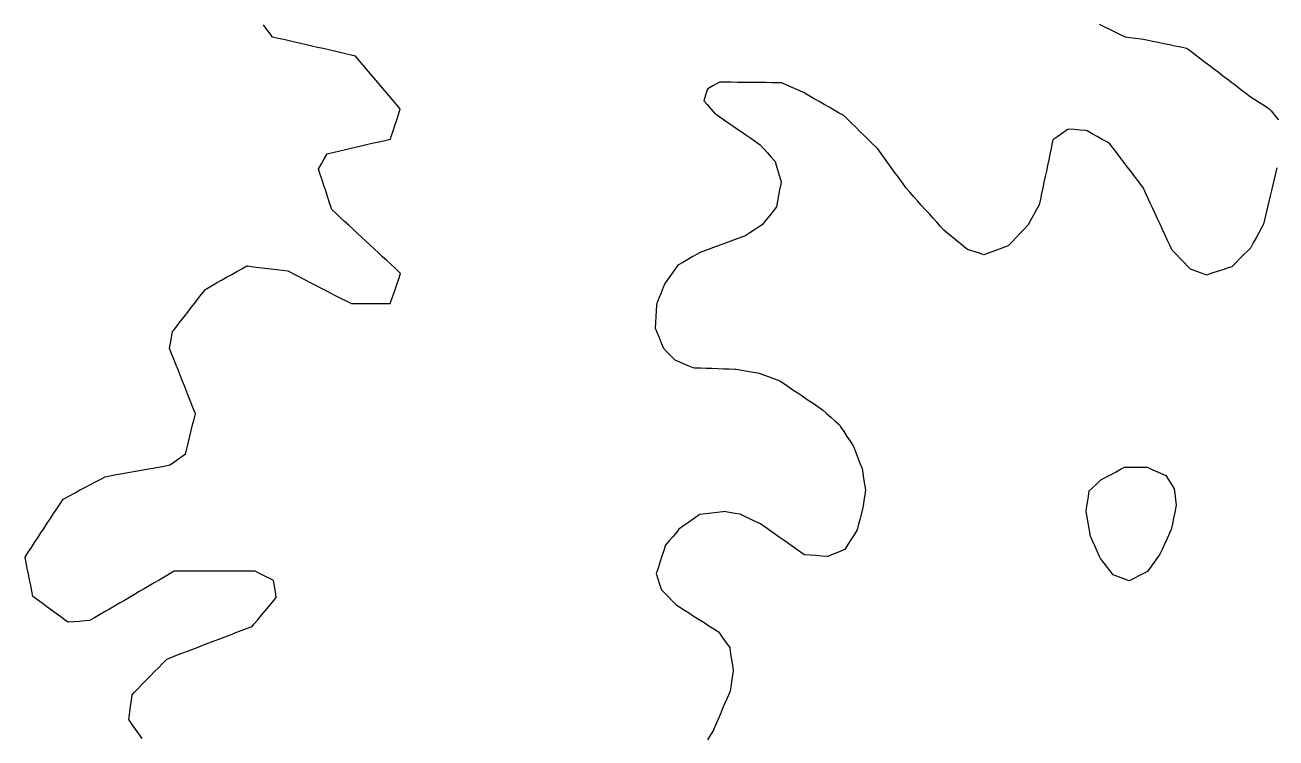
# Model space of a CAD drawing. Header units: millimetres. Extents: x 165 to 2352, y 1753 to 3323.
# Drawn here: x 1865.6 to 2082.4, y 2182.9 to 2306.4 of the extents above; entities that cross this region are included whole.
import ezdxf

# ---------------------------------------------------------------- set-up
doc = ezdxf.new("R2010")
doc.units = ezdxf.units.MM
for name, color, linetype in [('ALL_HOLES', 1, 'Continuous'), ('ALL_ISLANDS', 7, 'Continuous'), ('OUTLINE_ISLAND_01', 7, 'Continuous'), ('OUTLINE_ISLAND_02', 7, 'Continuous'), ('OUTLINE_ISLAND_02_HOLE_07', 1, 'Continuous')]:
    doc.layers.add(name, color=color, linetype=linetype)

msp = doc.modelspace()

# ---------------------------------------------------------------- linework, layer by layer
at = {"layer": 'ALL_HOLES'}
msp.add_lwpolyline([(2056.1014, 2229.7807), (2057.1014, 2229.7807), (2058.1014, 2229.7807), (2059.1014, 2229.7807), (2060.1014, 2229.7807), (2060.5259, 2229.5915), (2061.4392, 2229.1843), (2062.3526, 2228.7771), (2063.2659, 2228.3699), (2063.6715, 2227.7363), (2064.2107, 2226.8941), (2064.7498, 2226.0519), (2064.8506, 2225.2174), (2064.9705, 2224.2247), (2065.0904, 2223.2319), (2065.0261, 2222.917), (2064.8261, 2221.9372), (2064.626, 2220.9574), (2064.4259, 2219.9777), (2064.2258, 2218.9979), (2063.9364, 2218.3706), (2063.5174, 2217.4627), (2063.0984, 2216.5547), (2062.6794, 2215.6467), (2062.2604, 2214.7387), (2061.8335, 2214.1436), (2061.2506, 2213.331), (2060.6677, 2212.5185), (2060.0849, 2211.7059), (2059.6328, 2211.4791), (2058.739, 2211.0306), (2057.8453, 2210.5821), (2056.9515, 2210.1336), (2056.0231, 2210.4731), (2055.0839, 2210.8165), (2054.1447, 2211.1599), (2053.7902, 2211.6185), (2053.1787, 2212.4097), (2052.5671, 2213.2009), (2051.9556, 2213.9921), (2051.8092, 2214.3248), (2051.4065, 2215.2402), (2051.0038, 2216.1555), (2050.6011, 2217.0709), (2050.1984, 2217.9862), (2050.1588, 2218.2084), (2049.9832, 2219.1929), (2049.8075, 2220.1773), (2049.6319, 2221.1618), (2049.4563, 2222.1462), (2049.5474, 2222.7206), (2049.7041, 2223.7083), (2049.8608, 2224.6959), (2050.0175, 2225.6836), (2050.5711, 2226.2088), (2051.2965, 2226.8972), (2052.0218, 2227.5855), (2052.028, 2227.5888), (2052.9086, 2228.0627), (2053.7892, 2228.5365), (2054.6698, 2229.0104), (2055.5504, 2229.4843)], close=True, dxfattribs=at)
at = {"layer": 'ALL_ISLANDS'}
for points in [[(1885.9178, 2182.8058), (1885.3457, 2183.6259), (1884.7735, 2184.4461), (1884.2014, 2185.2662), (1883.6292, 2186.0863), (1883.6773, 2186.4411), (1883.8116, 2187.432), (1883.9459, 2188.423), (1884.0802, 2189.4139), (1884.2145, 2190.4049), (1884.6248, 2190.8275), (1885.3213, 2191.5451), (1886.0179, 2192.2626), (1886.7144, 2192.9801), (1887.4109, 2193.6977), (1888.1075, 2194.4152), (1888.804, 2195.1327), (1889.5005, 2195.8503), (1890.197, 2196.5678), (1890.9706, 2196.864), (1891.9045, 2197.2215), (1892.8383, 2197.5791), (1893.7722, 2197.9367), (1894.7061, 2198.2943), (1895.64, 2198.6519), (1896.5739, 2199.0094), (1897.5077, 2199.367), (1898.4416, 2199.7246), (1899.3755, 2200.0822), (1900.3094, 2200.4398), (1901.2433, 2200.7973), (1902.1772, 2201.1549), (1903.111, 2201.5125), (1904.0449, 2201.8701), (1904.9788, 2202.2277), (1905.3094, 2202.6196), (1905.9542, 2203.3841), (1906.5989, 2204.1485), (1907.2436, 2204.9129), (1907.8884, 2205.6773), (1908.5331, 2206.4417), (1909.1778, 2207.2061), (1909.1725, 2207.2391), (1909.0133, 2208.2263), (1908.854, 2209.2135), (1908.6948, 2210.2008), (1908.1901, 2210.4496), (1907.2931, 2210.8917), (1906.3962, 2211.3338), (1905.4992, 2211.7759), (1904.5721, 2211.7779), (1903.5721, 2211.7801), (1902.5721, 2211.7823), (1901.5721, 2211.7845), (1900.5721, 2211.7866), (1899.5721, 2211.7888), (1898.5721, 2211.791), (1897.5721, 2211.7931), (1896.5721, 2211.7953), (1895.5721, 2211.7975), (1894.5721, 2211.7997), (1893.5721, 2211.8018), (1892.5721, 2211.804), (1891.5721, 2211.8062), (1891.5025, 2211.7657), (1890.6379, 2211.2633), (1889.7732, 2210.761), (1888.9086, 2210.2586), (1888.044, 2209.7562), (1887.1793, 2209.2538), (1886.3147, 2208.7514), (1885.45, 2208.249), (1884.5854, 2207.7466), (1883.7207, 2207.2442), (1882.8561, 2206.7419), (1881.9915, 2206.2395), (1881.1268, 2205.7371), (1880.2622, 2205.2347), (1879.3975, 2204.7323), (1878.5329, 2204.2299), (1877.6683, 2203.7275), (1876.8036, 2203.2251), (1876.1068, 2203.1712), (1875.1098, 2203.094), (1874.1128, 2203.0168), (1873.1157, 2202.9396), (1872.6616, 2203.2722), (1871.8548, 2203.863), (1871.048, 2204.4538), (1870.2412, 2205.0447), (1869.4344, 2205.6355), (1868.6276, 2206.2263), (1867.8208, 2206.8171), (1867.014, 2207.408), (1866.8283, 2208.3337), (1866.6316, 2209.3142), (1866.4349, 2210.2946), (1866.2382, 2211.2751), (1866.0415, 2212.2556), (1865.8448, 2213.236), (1865.6481, 2214.2165), (1865.6646, 2214.2415), (1866.214, 2215.0771), (1866.7635, 2215.9126), (1867.3129, 2216.7481), (1867.8624, 2217.5837), (1868.4118, 2218.4192), (1868.9612, 2219.2547), (1869.5107, 2220.0903), (1870.0601, 2220.9258), (1870.6096, 2221.7613), (1871.159, 2222.5969), (1871.7085, 2223.4324), (1872.2579, 2224.2679), (1872.4625, 2224.3771), (1873.3448, 2224.8479), (1874.227, 2225.3187), (1875.1092, 2225.7895), (1875.9915, 2226.2603), (1876.8737, 2226.7311), (1877.756, 2227.2019), (1878.6382, 2227.6727), (1879.5204, 2228.1435), (1879.8909, 2228.2107), (1880.8749, 2228.3892), (1881.8588, 2228.5677), (1882.8427, 2228.7462), (1883.8267, 2228.9247), (1884.8106, 2229.1031), (1885.7946, 2229.2816), (1886.7785, 2229.4601), (1887.7625, 2229.6386), (1888.7464, 2229.8171), (1889.7303, 2229.9956), (1890.7143, 2230.174), (1891.024, 2230.3941), (1891.8392, 2230.9732), (1892.6543, 2231.5524), (1893.4695, 2232.1316), (1893.5001, 2232.2566), (1893.7372, 2233.2281), (1893.9743, 2234.1996), (1894.2114, 2235.1711), (1894.4486, 2236.1425), (1894.6857, 2237.114), (1894.9228, 2238.0855), (1895.16, 2239.057), (1895.0957, 2239.2193), (1894.7276, 2240.1491), (1894.3594, 2241.0788), (1893.9913, 2242.0086), (1893.6232, 2242.9384), (1893.255, 2243.8682), (1892.8869, 2244.7979), (1892.5188, 2245.7277), (1892.1506, 2246.6575), (1891.7825, 2247.5873), (1891.4144, 2248.517), (1891.0462, 2249.4468), (1890.6781, 2250.3766), (1890.843, 2251.2926), (1891.0201, 2252.2768), (1891.1972, 2253.261), (1891.3701, 2253.483), (1891.9844, 2254.2721), (1892.5987, 2255.0611), (1893.2131, 2255.8501), (1893.8274, 2256.6392), (1894.4418, 2257.4282), (1895.0561, 2258.2173), (1895.6704, 2259.0063), (1896.2848, 2259.7954), (1896.8991, 2260.5844), (1897.1002, 2260.6987), (1897.9695, 2261.1929), (1898.8389, 2261.6871), (1899.7082, 2262.1813), (1900.5776, 2262.6755), (1901.4469, 2263.1697), (1902.3163, 2263.6639), (1903.1856, 2264.1581), (1904.055, 2264.6523), (1904.2404, 2264.6298), (1905.2331, 2264.5093), (1906.2258, 2264.3889), (1907.2185, 2264.2684), (1908.2113, 2264.1479), (1909.204, 2264.0275), (1910.1967, 2263.907), (1911.1894, 2263.7866), (1911.5166, 2263.6176), (1912.4052, 2263.1589), (1913.2938, 2262.7001), (1914.1823, 2262.2414), (1915.0709, 2261.7826), (1915.9594, 2261.3239), (1916.848, 2260.8651), (1917.7366, 2260.4063), (1918.6251, 2259.9476), (1919.5137, 2259.4888), (1920.4023, 2259.0301), (1921.2908, 2258.5713), (1922.1794, 2258.1126), (1922.9327, 2258.1182), (1923.9327, 2258.1258), (1924.9327, 2258.1333), (1925.9326, 2258.1409), (1926.9326, 2258.1484), (1927.9326, 2258.156), (1928.9326, 2258.1635), (1929.0891, 2258.6165), (1929.4156, 2259.5617), (1929.7421, 2260.5068), (1930.0687, 2261.452), (1930.3952, 2262.3972), (1930.7218, 2263.3424), (1930.5346, 2263.5159), (1929.8013, 2264.1958), (1929.0679, 2264.8757), (1928.3346, 2265.5556), (1927.6013, 2266.2354), (1926.8679, 2266.9153), (1926.1346, 2267.5952), (1925.4013, 2268.275), (1924.668, 2268.9549), (1923.9346, 2269.6348), (1923.2013, 2270.3147), (1922.468, 2270.9945), (1921.7346, 2271.6744), (1921.0013, 2272.3543), (1920.268, 2273.0342), (1919.5347, 2273.714), (1918.8013, 2274.3939), (1918.6738, 2274.7816), (1918.3615, 2275.7316), (1918.0491, 2276.6816), (1917.7368, 2277.6315), (1917.4245, 2278.5815), (1917.1121, 2279.5315), (1916.7998, 2280.4814), (1916.4874, 2281.4314), (1916.5013, 2281.4556), (1916.9991, 2282.3229), (1917.497, 2283.1902), (1917.9948, 2284.0574), (1918.2399, 2284.1144), (1919.2139, 2284.341), (1920.188, 2284.5675), (1921.162, 2284.794), (1922.136, 2285.0205), (1923.11, 2285.247), (1924.084, 2285.4735), (1925.058, 2285.7), (1926.032, 2285.9265), (1927.006, 2286.153), (1927.98, 2286.3795), (1928.954, 2286.606), (1929.1052, 2287.0694), (1929.4154, 2288.0201), (1929.7256, 2288.9708), (1930.0358, 2289.9214), (1930.346, 2290.8721), (1930.6562, 2291.8228), (1930.6532, 2291.8263), (1930.0066, 2292.5891), (1929.3599, 2293.3519), (1928.7133, 2294.1147), (1928.0666, 2294.8775), (1927.42, 2295.6403), (1926.7734, 2296.4031), (1926.1267, 2297.1659), (1925.4801, 2297.9287), (1924.8334, 2298.6915), (1924.1868, 2299.4543), (1923.5402, 2300.2171), (1922.8935, 2300.9799), (1922.1584, 2301.148), (1921.1836, 2301.371), (1920.2088, 2301.594), (1919.2339, 2301.817), (1918.2591, 2302.0399), (1917.2843, 2302.2629), (1916.3095, 2302.4859), (1915.3346, 2302.7089), (1914.3598, 2302.9319), (1913.385, 2303.1548), (1912.4102, 2303.3778), (1911.4353, 2303.6008), (1910.4605, 2303.8238), (1909.4857, 2304.0467), (1908.5109, 2304.2697), (1908.1558, 2304.7539), (1907.5645, 2305.5603), (1906.9732, 2306.3668)], [(2051.7494, 2306.4872), (2052.6475, 2306.0473), (2053.5455, 2305.6074), (2054.4436, 2305.1675), (2055.3416, 2304.7276), (2056.2397, 2304.2877), (2057.0143, 2304.1977), (2058.0076, 2304.0823), (2059.0009, 2303.9668), (2059.03, 2303.9609), (2060.0101, 2303.7625), (2060.9902, 2303.564), (2061.9703, 2303.3655), (2062.9504, 2303.1671), (2063.9305, 2302.9686), (2064.9106, 2302.7701), (2065.8907, 2302.5717), (2066.8708, 2302.3732), (2067.5458, 2301.8591), (2068.3414, 2301.2532), (2069.1369, 2300.6473), (2069.9324, 2300.0414), (2070.728, 2299.4355), (2071.5235, 2298.8296), (2072.319, 2298.2237), (2073.1146, 2297.6178), (2073.9101, 2297.0119), (2074.7057, 2296.406), (2075.5012, 2295.8001), (2076.2967, 2295.1942), (2077.0923, 2294.5883), (2077.8878, 2293.9824), (2078.6784, 2293.478), (2079.5214, 2292.9401), (2080.3645, 2292.4023), (2081.2075, 2291.8644), (2081.5205, 2291.4801), (2082.152, 2290.7047), (2082.7835, 2289.9293)], [(2082.5178, 2281.6132), (2082.2849, 2280.6407), (2082.052, 2279.6682), (2081.8191, 2278.6957), (2081.5862, 2277.7232), (2081.3533, 2276.7507), (2081.1204, 2275.7782), (2080.8875, 2274.8057), (2080.6546, 2273.8332), (2080.4217, 2272.8607), (2080.1888, 2271.8882), (2079.8522, 2271.2646), (2079.3772, 2270.3846), (2078.9022, 2269.5046), (2078.4273, 2268.6246), (2077.9523, 2267.7446), (2077.5168, 2267.3106), (2076.8085, 2266.6047), (2076.1001, 2265.8988), (2075.3918, 2265.1929), (2074.6835, 2264.487), (2074.0996, 2264.2979), (2073.1483, 2263.9898), (2072.1969, 2263.6817), (2071.2456, 2263.3736), (2070.2942, 2263.0655), (2069.4385, 2263.3819), (2068.5005, 2263.7287), (2067.5626, 2264.0756), (2067.1449, 2264.5061), (2066.4486, 2265.2239), (2065.7523, 2265.9416), (2065.056, 2266.6594), (2064.3597, 2267.3771), (2063.9556, 2268.2481), (2063.5347, 2269.1552), (2063.1138, 2270.0624), (2062.6929, 2270.9695), (2062.2721, 2271.8766), (2061.8512, 2272.7837), (2061.4303, 2273.6908), (2061.0094, 2274.5979), (2060.5886, 2275.5051), (2060.1677, 2276.4122), (2059.7468, 2277.3193), (2059.3259, 2278.2264), (2059.0096, 2278.6422), (2058.4042, 2279.438), (2057.7987, 2280.2339), (2057.1932, 2281.0298), (2056.5878, 2281.8256), (2055.9823, 2282.6215), (2055.3768, 2283.4174), (2054.7713, 2284.2132), (2054.1659, 2285.0091), (2053.5604, 2285.805), (2053.1437, 2286.0447), (2052.2769, 2286.5434), (2051.4102, 2287.0421), (2050.5434, 2287.5408), (2049.6766, 2288.0394), (2049.4043, 2288.0642), (2048.4084, 2288.1546), (2047.4125, 2288.2451), (2046.4166, 2288.3356), (2046.1959, 2288.1839), (2045.3718, 2287.6175), (2044.5477, 2287.0511), (2043.7235, 2286.4847), (2043.6138, 2285.9666), (2043.4067, 2284.9882), (2043.1996, 2284.0099), (2042.9925, 2283.0316), (2042.7854, 2282.0533), (2042.5783, 2281.075), (2042.3712, 2280.0967), (2042.1641, 2279.1183), (2041.9569, 2278.14), (2041.7498, 2277.1617), (2041.5427, 2276.1834), (2041.3356, 2275.2051), (2040.887, 2274.3954), (2040.4024, 2273.5207), (2039.9177, 2272.646), (2039.4331, 2271.7713), (2039.4044, 2271.741), (2038.716, 2271.0157), (2038.0277, 2270.2903), (2037.3394, 2269.5649), (2036.651, 2268.8395), (2035.9627, 2268.1141), (2035.5059, 2267.9464), (2034.5672, 2267.6017), (2033.6284, 2267.257), (2032.6897, 2266.9123), (2031.751, 2266.5677), (2030.807, 2266.8814), (2029.8581, 2267.1968), (2028.9091, 2267.5122), (2028.6975, 2267.6838), (2027.9208, 2268.3138), (2027.1442, 2268.9437), (2026.3675, 2269.5736), (2025.5909, 2270.2035), (2024.8142, 2270.8334), (2024.2526, 2271.4605), (2023.5854, 2272.2054), (2022.9182, 2272.9503), (2022.2511, 2273.6952), (2021.5839, 2274.4401), (2020.9167, 2275.185), (2020.2496, 2275.9299), (2019.5824, 2276.6748), (2018.9152, 2277.4197), (2018.2481, 2278.1646), (2018.0521, 2278.4369), (2017.4678, 2279.2484), (2016.8835, 2280.06), (2016.2992, 2280.8715), (2015.7149, 2281.6831), (2015.1306, 2282.4946), (2014.5463, 2283.3062), (2013.962, 2284.1177), (2013.3777, 2284.9292), (2013.2059, 2285.0964), (2012.4891, 2285.7936), (2011.7723, 2286.4909), (2011.0555, 2287.1882), (2010.3387, 2287.8855), (2009.6219, 2288.5828), (2008.9051, 2289.28), (2008.1883, 2289.9773), (2007.4715, 2290.6746), (2006.7017, 2291.1154), (2005.8339, 2291.6123), (2004.9661, 2292.1091), (2004.0982, 2292.606), (2003.2304, 2293.1029), (2002.3626, 2293.5998), (2001.4948, 2294.0967), (2000.627, 2294.5936), (2000.3739, 2294.7075), (1999.4621, 2295.1181), (1998.5503, 2295.5287), (1997.6385, 2295.9393), (1996.7266, 2296.3499), (1996.0053, 2296.3571), (1995.0053, 2296.3672), (1994.0054, 2296.3773), (1993.0054, 2296.3874), (1992.0055, 2296.3975), (1991.0055, 2296.4076), (1990.0056, 2296.4176), (1989.0056, 2296.4277), (1988.0057, 2296.4378), (1987.0057, 2296.4479), (1986.0058, 2296.458), (1985.6701, 2296.2777), (1984.7892, 2295.8045), (1983.9082, 2295.3313), (1983.8479, 2295.141), (1983.546, 2294.1876), (1983.2441, 2293.2343), (1983.809, 2292.5802), (1984.4626, 2291.8234), (1985.1162, 2291.0666), (1985.5985, 2290.7337), (1986.4215, 2290.1656), (1987.2445, 2289.5975), (1988.0674, 2289.0294), (1988.8904, 2288.4613), (1989.7134, 2287.8932), (1990.5363, 2287.3251), (1991.3593, 2286.757), (1992.1823, 2286.1889), (1993.0052, 2285.6208), (1993.5872, 2284.9759), (1994.2572, 2284.2335), (1994.9271, 2283.4911), (1995.5971, 2282.7486), (1995.7948, 2282.0814), (1996.0789, 2281.1226), (1996.3629, 2280.1638), (1996.647, 2279.205), (1996.5657, 2278.7815), (1996.3772, 2277.7994), (1996.1887, 2276.8174), (1996.0002, 2275.8353), (1995.8117, 2274.8532), (1995.2278, 2274.114), (1994.608, 2273.3293), (1993.9881, 2272.5445), (1993.3683, 2271.7598), (1992.8742, 2271.4401), (1992.0345, 2270.8969), (1991.1949, 2270.3537), (1990.3553, 2269.8105), (1990.0893, 2269.7122), (1989.1512, 2269.3657), (1988.2132, 2269.0191), (1987.2752, 2268.6726), (1986.3371, 2268.326), (1985.3991, 2267.9795), (1984.4611, 2267.6329), (1983.523, 2267.2864), (1982.585, 2266.9398), (1982.2322, 2266.7397), (1981.3624, 2266.2464), (1980.4926, 2265.753), (1979.6228, 2265.2597), (1978.7529, 2264.7663), (1978.2281, 2264.0322), (1977.6464, 2263.2188), (1977.0648, 2262.4053), (1976.4832, 2261.5919), (1976.2126, 2260.9316), (1975.8335, 2260.0063), (1975.4543, 2259.081), (1975.0752, 2258.1556), (1975.058, 2257.8695), (1974.9984, 2256.8713), (1974.9387, 2255.8731), (1974.879, 2254.8748), (1974.8193, 2253.8766), (1975.1091, 2253.1791), (1975.4928, 2252.2557), (1975.8764, 2251.3322), (1976.2601, 2250.4087), (1976.8534, 2249.7959), (1977.549, 2249.0774), (1978.2445, 2248.3589), (1978.6043, 2248.2055), (1979.5241, 2247.8132), (1980.444, 2247.4209), (1981.3638, 2247.0286), (1981.6422, 2247.0188), (1982.6416, 2246.9837), (1983.641, 2246.9486), (1984.6404, 2246.9135), (1985.6397, 2246.8784), (1986.6391, 2246.8433), (1987.6385, 2246.8081), (1988.6379, 2246.773), (1988.8544, 2246.7379), (1989.8415, 2246.5776), (1990.8286, 2246.4174), (1991.8157, 2246.2571), (1992.8028, 2246.0969), (1993.6046, 2245.7982), (1994.5417, 2245.4492), (1995.4788, 2245.1001), (1996.4159, 2244.7511), (1997.1929, 2244.2231), (1998.0201, 2243.6611), (1998.8472, 2243.0991), (1999.6743, 2242.5371), (2000.5015, 2241.9751), (2001.3286, 2241.4131), (2002.1558, 2240.8511), (2002.9829, 2240.2891), (2003.81, 2239.7271), (2004.5067, 2239.1025), (2005.2513, 2238.4349), (2005.9958, 2237.7674), (2006.7404, 2237.0998), (2006.9344, 2236.8057), (2007.4851, 2235.971), (2008.0357, 2235.1362), (2008.5864, 2234.3015), (2009.1371, 2233.4668), (2009.2112, 2233.2743), (2009.5704, 2232.341), (2009.9297, 2231.4078), (2010.2889, 2230.4745), (2010.6482, 2229.5413), (2010.7612, 2228.8336), (2010.9189, 2227.8461), (2011.0767, 2226.8586), (2011.2344, 2225.8711), (2011.119, 2225.0019), (2010.9874, 2224.0106), (2010.8558, 2223.0193), (2010.8071, 2222.8295), (2010.5586, 2221.8608), (2010.3101, 2220.8922), (2010.0616, 2219.9236), (2009.8132, 2218.9549), (2009.793, 2218.9227), (2009.261, 2218.076), (2008.729, 2217.2292), (2008.197, 2216.3825), (2007.665, 2215.5357), (2007.509, 2215.4724), (2006.5825, 2215.0961), (2005.656, 2214.7198), (2004.7295, 2214.3435), (2004.6647, 2214.3479), (2003.667, 2214.4155), (2002.6692, 2214.483), (2001.6715, 2214.5505), (2000.6738, 2214.6181), (2000.408, 2214.8045), (1999.5893, 2215.3787), (1998.7706, 2215.9529), (1997.9519, 2216.5271), (1997.1332, 2217.1013), (1996.3145, 2217.6756), (1995.4958, 2218.2498), (1994.6771, 2218.824), (1993.8584, 2219.3982), (1993.0397, 2219.9724), (1992.2427, 2220.3566), (1991.3419, 2220.7908), (1990.4411, 2221.2251), (1989.5404, 2221.6593), (1988.6863, 2221.7911), (1987.6979, 2221.9435), (1986.7096, 2222.096), (1986.5394, 2222.0761), (1985.5462, 2221.9604), (1984.5529, 2221.8446), (1983.5596, 2221.7289), (1982.5663, 2221.6131), (1982.1925, 2221.3494), (1981.3754, 2220.7729), (1980.5583, 2220.1965), (1979.7412, 2219.62), (1978.9241, 2219.0435), (1978.485, 2218.5155), (1977.8456, 2217.7466), (1977.2063, 2216.9777), (1976.5669, 2216.2088), (1976.5413, 2216.13), (1976.2322, 2215.179), (1975.923, 2214.228), (1975.6139, 2213.2769), (1975.3048, 2212.3259), (1974.9956, 2211.3749), (1975.2764, 2210.4927), (1975.5798, 2209.5399), (1975.8831, 2208.587), (1976.3595, 2208.1036), (1977.0614, 2207.3914), (1977.7634, 2206.6791), (1978.4654, 2205.9669), (1979.0643, 2205.5834), (1979.9065, 2205.0442), (1980.7487, 2204.505), (1981.5908, 2203.9658), (1982.433, 2203.4266), (1983.2752, 2202.8874), (1984.1174, 2202.3482), (1984.9595, 2201.809), (1985.8017, 2201.2697), (1985.9743, 2201.0291), (1986.5571, 2200.2165), (1987.1399, 2199.4039), (1987.7226, 2198.5913), (1987.7387, 2198.4839), (1987.8869, 2197.495), (1988.0352, 2196.506), (1988.1834, 2195.5171), (1988.3316, 2194.5281), (1988.2635, 2194.0634), (1988.1187, 2193.074), (1987.9738, 2192.0845), (1987.8289, 2191.0951), (1987.6817, 2190.7507), (1987.2884, 2189.8312), (1986.8952, 2188.9118), (1986.5019, 2187.9924), (1986.1087, 2187.0729), (1985.7154, 2186.1535), (1985.3222, 2185.2341), (1984.929, 2184.3146), (1984.9139, 2184.2903), (1984.388, 2183.4398), (1983.862, 2182.5893)]]:
    msp.add_lwpolyline(points, dxfattribs=at)
at = {"layer": 'OUTLINE_ISLAND_01'}
msp.add_lwpolyline([(1885.9178, 2182.8058), (1885.3457, 2183.6259), (1884.7735, 2184.4461), (1884.2014, 2185.2662), (1883.6292, 2186.0863), (1883.6773, 2186.4411), (1883.8116, 2187.432), (1883.9459, 2188.423), (1884.0802, 2189.4139), (1884.2145, 2190.4049), (1884.6248, 2190.8275), (1885.3213, 2191.5451), (1886.0179, 2192.2626), (1886.7144, 2192.9801), (1887.4109, 2193.6977), (1888.1075, 2194.4152), (1888.804, 2195.1327), (1889.5005, 2195.8503), (1890.197, 2196.5678), (1890.9706, 2196.864), (1891.9045, 2197.2215), (1892.8383, 2197.5791), (1893.7722, 2197.9367), (1894.7061, 2198.2943), (1895.64, 2198.6519), (1896.5739, 2199.0094), (1897.5077, 2199.367), (1898.4416, 2199.7246), (1899.3755, 2200.0822), (1900.3094, 2200.4398), (1901.2433, 2200.7973), (1902.1772, 2201.1549), (1903.111, 2201.5125), (1904.0449, 2201.8701), (1904.9788, 2202.2277), (1905.3094, 2202.6196), (1905.9542, 2203.3841), (1906.5989, 2204.1485), (1907.2436, 2204.9129), (1907.8884, 2205.6773), (1908.5331, 2206.4417), (1909.1778, 2207.2061), (1909.1725, 2207.2391), (1909.0133, 2208.2263), (1908.854, 2209.2135), (1908.6948, 2210.2008), (1908.1901, 2210.4496), (1907.2931, 2210.8917), (1906.3962, 2211.3338), (1905.4992, 2211.7759), (1904.5721, 2211.7779), (1903.5721, 2211.7801), (1902.5721, 2211.7823), (1901.5721, 2211.7845), (1900.5721, 2211.7866), (1899.5721, 2211.7888), (1898.5721, 2211.791), (1897.5721, 2211.7931), (1896.5721, 2211.7953), (1895.5721, 2211.7975), (1894.5721, 2211.7997), (1893.5721, 2211.8018), (1892.5721, 2211.804), (1891.5721, 2211.8062), (1891.5025, 2211.7657), (1890.6379, 2211.2633), (1889.7732, 2210.761), (1888.9086, 2210.2586), (1888.044, 2209.7562), (1887.1793, 2209.2538), (1886.3147, 2208.7514), (1885.45, 2208.249), (1884.5854, 2207.7466), (1883.7207, 2207.2442), (1882.8561, 2206.7419), (1881.9915, 2206.2395), (1881.1268, 2205.7371), (1880.2622, 2205.2347), (1879.3975, 2204.7323), (1878.5329, 2204.2299), (1877.6683, 2203.7275), (1876.8036, 2203.2251), (1876.1068, 2203.1712), (1875.1098, 2203.094), (1874.1128, 2203.0168), (1873.1157, 2202.9396), (1872.6616, 2203.2722), (1871.8548, 2203.863), (1871.048, 2204.4538), (1870.2412, 2205.0447), (1869.4344, 2205.6355), (1868.6276, 2206.2263), (1867.8208, 2206.8171), (1867.014, 2207.408), (1866.8283, 2208.3337), (1866.6316, 2209.3142), (1866.4349, 2210.2946), (1866.2382, 2211.2751), (1866.0415, 2212.2556), (1865.8448, 2213.236), (1865.6481, 2214.2165), (1865.6646, 2214.2415), (1866.214, 2215.0771), (1866.7635, 2215.9126), (1867.3129, 2216.7481), (1867.8624, 2217.5837), (1868.4118, 2218.4192), (1868.9612, 2219.2547), (1869.5107, 2220.0903), (1870.0601, 2220.9258), (1870.6096, 2221.7613), (1871.159, 2222.5969), (1871.7085, 2223.4324), (1872.2579, 2224.2679), (1872.4625, 2224.3771), (1873.3448, 2224.8479), (1874.227, 2225.3187), (1875.1092, 2225.7895), (1875.9915, 2226.2603), (1876.8737, 2226.7311), (1877.756, 2227.2019), (1878.6382, 2227.6727), (1879.5204, 2228.1435), (1879.8909, 2228.2107), (1880.8749, 2228.3892), (1881.8588, 2228.5677), (1882.8427, 2228.7462), (1883.8267, 2228.9247), (1884.8106, 2229.1031), (1885.7946, 2229.2816), (1886.7785, 2229.4601), (1887.7625, 2229.6386), (1888.7464, 2229.8171), (1889.7303, 2229.9956), (1890.7143, 2230.174), (1891.024, 2230.3941), (1891.8392, 2230.9732), (1892.6543, 2231.5524), (1893.4695, 2232.1316), (1893.5001, 2232.2566), (1893.7372, 2233.2281), (1893.9743, 2234.1996), (1894.2114, 2235.1711), (1894.4486, 2236.1425), (1894.6857, 2237.114), (1894.9228, 2238.0855), (1895.16, 2239.057), (1895.0957, 2239.2193), (1894.7276, 2240.1491), (1894.3594, 2241.0788), (1893.9913, 2242.0086), (1893.6232, 2242.9384), (1893.255, 2243.8682), (1892.8869, 2244.7979), (1892.5188, 2245.7277), (1892.1506, 2246.6575), (1891.7825, 2247.5873), (1891.4144, 2248.517), (1891.0462, 2249.4468), (1890.6781, 2250.3766), (1890.843, 2251.2926), (1891.0201, 2252.2768), (1891.1972, 2253.261), (1891.3701, 2253.483), (1891.9844, 2254.2721), (1892.5987, 2255.0611), (1893.2131, 2255.8501), (1893.8274, 2256.6392), (1894.4418, 2257.4282), (1895.0561, 2258.2173), (1895.6704, 2259.0063), (1896.2848, 2259.7954), (1896.8991, 2260.5844), (1897.1002, 2260.6987), (1897.9695, 2261.1929), (1898.8389, 2261.6871), (1899.7082, 2262.1813), (1900.5776, 2262.6755), (1901.4469, 2263.1697), (1902.3163, 2263.6639), (1903.1856, 2264.1581), (1904.055, 2264.6523), (1904.2404, 2264.6298), (1905.2331, 2264.5093), (1906.2258, 2264.3889), (1907.2185, 2264.2684), (1908.2113, 2264.1479), (1909.204, 2264.0275), (1910.1967, 2263.907), (1911.1894, 2263.7866), (1911.5166, 2263.6176), (1912.4052, 2263.1589), (1913.2938, 2262.7001), (1914.1823, 2262.2414), (1915.0709, 2261.7826), (1915.9594, 2261.3239), (1916.848, 2260.8651), (1917.7366, 2260.4063), (1918.6251, 2259.9476), (1919.5137, 2259.4888), (1920.4023, 2259.0301), (1921.2908, 2258.5713), (1922.1794, 2258.1126), (1922.9327, 2258.1182), (1923.9327, 2258.1258), (1924.9327, 2258.1333), (1925.9326, 2258.1409), (1926.9326, 2258.1484), (1927.9326, 2258.156), (1928.9326, 2258.1635), (1929.0891, 2258.6165), (1929.4156, 2259.5617), (1929.7421, 2260.5068), (1930.0687, 2261.452), (1930.3952, 2262.3972), (1930.7218, 2263.3424), (1930.5346, 2263.5159), (1929.8013, 2264.1958), (1929.0679, 2264.8757), (1928.3346, 2265.5556), (1927.6013, 2266.2354), (1926.8679, 2266.9153), (1926.1346, 2267.5952), (1925.4013, 2268.275), (1924.668, 2268.9549), (1923.9346, 2269.6348), (1923.2013, 2270.3147), (1922.468, 2270.9945), (1921.7346, 2271.6744), (1921.0013, 2272.3543), (1920.268, 2273.0342), (1919.5347, 2273.714), (1918.8013, 2274.3939), (1918.6738, 2274.7816), (1918.3615, 2275.7316), (1918.0491, 2276.6816), (1917.7368, 2277.6315), (1917.4245, 2278.5815), (1917.1121, 2279.5315), (1916.7998, 2280.4814), (1916.4874, 2281.4314), (1916.5013, 2281.4556), (1916.9991, 2282.3229), (1917.497, 2283.1902), (1917.9948, 2284.0574), (1918.2399, 2284.1144), (1919.2139, 2284.341), (1920.188, 2284.5675), (1921.162, 2284.794), (1922.136, 2285.0205), (1923.11, 2285.247), (1924.084, 2285.4735), (1925.058, 2285.7), (1926.032, 2285.9265), (1927.006, 2286.153), (1927.98, 2286.3795), (1928.954, 2286.606), (1929.1052, 2287.0694), (1929.4154, 2288.0201), (1929.7256, 2288.9708), (1930.0358, 2289.9214), (1930.346, 2290.8721), (1930.6562, 2291.8228), (1930.6532, 2291.8263), (1930.0066, 2292.5891), (1929.3599, 2293.3519), (1928.7133, 2294.1147), (1928.0666, 2294.8775), (1927.42, 2295.6403), (1926.7734, 2296.4031), (1926.1267, 2297.1659), (1925.4801, 2297.9287), (1924.8334, 2298.6915), (1924.1868, 2299.4543), (1923.5402, 2300.2171), (1922.8935, 2300.9799), (1922.1584, 2301.148), (1921.1836, 2301.371), (1920.2088, 2301.594), (1919.2339, 2301.817), (1918.2591, 2302.0399), (1917.2843, 2302.2629), (1916.3095, 2302.4859), (1915.3346, 2302.7089), (1914.3598, 2302.9319), (1913.385, 2303.1548), (1912.4102, 2303.3778), (1911.4353, 2303.6008), (1910.4605, 2303.8238), (1909.4857, 2304.0467), (1908.5109, 2304.2697), (1908.1558, 2304.7539), (1907.5645, 2305.5603), (1906.9732, 2306.3668)], dxfattribs=at)
at = {"layer": 'OUTLINE_ISLAND_02'}
for points in [[(2051.7494, 2306.4872), (2052.6475, 2306.0473), (2053.5455, 2305.6074), (2054.4436, 2305.1675), (2055.3416, 2304.7276), (2056.2397, 2304.2877), (2057.0143, 2304.1977), (2058.0076, 2304.0823), (2059.0009, 2303.9668), (2059.03, 2303.9609), (2060.0101, 2303.7625), (2060.9902, 2303.564), (2061.9703, 2303.3655), (2062.9504, 2303.1671), (2063.9305, 2302.9686), (2064.9106, 2302.7701), (2065.8907, 2302.5717), (2066.8708, 2302.3732), (2067.5458, 2301.8591), (2068.3414, 2301.2532), (2069.1369, 2300.6473), (2069.9324, 2300.0414), (2070.728, 2299.4355), (2071.5235, 2298.8296), (2072.319, 2298.2237), (2073.1146, 2297.6178), (2073.9101, 2297.0119), (2074.7057, 2296.406), (2075.5012, 2295.8001), (2076.2967, 2295.1942), (2077.0923, 2294.5883), (2077.8878, 2293.9824), (2078.6784, 2293.478), (2079.5214, 2292.9401), (2080.3645, 2292.4023), (2081.2075, 2291.8644), (2081.5205, 2291.4801), (2082.152, 2290.7047), (2082.7835, 2289.9293)], [(2082.5178, 2281.6132), (2082.2849, 2280.6407), (2082.052, 2279.6682), (2081.8191, 2278.6957), (2081.5862, 2277.7232), (2081.3533, 2276.7507), (2081.1204, 2275.7782), (2080.8875, 2274.8057), (2080.6546, 2273.8332), (2080.4217, 2272.8607), (2080.1888, 2271.8882), (2079.8522, 2271.2646), (2079.3772, 2270.3846), (2078.9022, 2269.5046), (2078.4273, 2268.6246), (2077.9523, 2267.7446), (2077.5168, 2267.3106), (2076.8085, 2266.6047), (2076.1001, 2265.8988), (2075.3918, 2265.1929), (2074.6835, 2264.487), (2074.0996, 2264.2979), (2073.1483, 2263.9898), (2072.1969, 2263.6817), (2071.2456, 2263.3736), (2070.2942, 2263.0655), (2069.4385, 2263.3819), (2068.5005, 2263.7287), (2067.5626, 2264.0756), (2067.1449, 2264.5061), (2066.4486, 2265.2239), (2065.7523, 2265.9416), (2065.056, 2266.6594), (2064.3597, 2267.3771), (2063.9556, 2268.2481), (2063.5347, 2269.1552), (2063.1138, 2270.0624), (2062.6929, 2270.9695), (2062.2721, 2271.8766), (2061.8512, 2272.7837), (2061.4303, 2273.6908), (2061.0094, 2274.5979), (2060.5886, 2275.5051), (2060.1677, 2276.4122), (2059.7468, 2277.3193), (2059.3259, 2278.2264), (2059.0096, 2278.6422), (2058.4042, 2279.438), (2057.7987, 2280.2339), (2057.1932, 2281.0298), (2056.5878, 2281.8256), (2055.9823, 2282.6215), (2055.3768, 2283.4174), (2054.7713, 2284.2132), (2054.1659, 2285.0091), (2053.5604, 2285.805), (2053.1437, 2286.0447), (2052.2769, 2286.5434), (2051.4102, 2287.0421), (2050.5434, 2287.5408), (2049.6766, 2288.0394), (2049.4043, 2288.0642), (2048.4084, 2288.1546), (2047.4125, 2288.2451), (2046.4166, 2288.3356), (2046.1959, 2288.1839), (2045.3718, 2287.6175), (2044.5477, 2287.0511), (2043.7235, 2286.4847), (2043.6138, 2285.9666), (2043.4067, 2284.9882), (2043.1996, 2284.0099), (2042.9925, 2283.0316), (2042.7854, 2282.0533), (2042.5783, 2281.075), (2042.3712, 2280.0967), (2042.1641, 2279.1183), (2041.9569, 2278.14), (2041.7498, 2277.1617), (2041.5427, 2276.1834), (2041.3356, 2275.2051), (2040.887, 2274.3954), (2040.4024, 2273.5207), (2039.9177, 2272.646), (2039.4331, 2271.7713), (2039.4044, 2271.741), (2038.716, 2271.0157), (2038.0277, 2270.2903), (2037.3394, 2269.5649), (2036.651, 2268.8395), (2035.9627, 2268.1141), (2035.5059, 2267.9464), (2034.5672, 2267.6017), (2033.6284, 2267.257), (2032.6897, 2266.9123), (2031.751, 2266.5677), (2030.807, 2266.8814), (2029.8581, 2267.1968), (2028.9091, 2267.5122), (2028.6975, 2267.6838), (2027.9208, 2268.3138), (2027.1442, 2268.9437), (2026.3675, 2269.5736), (2025.5909, 2270.2035), (2024.8142, 2270.8334), (2024.2526, 2271.4605), (2023.5854, 2272.2054), (2022.9182, 2272.9503), (2022.2511, 2273.6952), (2021.5839, 2274.4401), (2020.9167, 2275.185), (2020.2496, 2275.9299), (2019.5824, 2276.6748), (2018.9152, 2277.4197), (2018.2481, 2278.1646), (2018.0521, 2278.4369), (2017.4678, 2279.2484), (2016.8835, 2280.06), (2016.2992, 2280.8715), (2015.7149, 2281.6831), (2015.1306, 2282.4946), (2014.5463, 2283.3062), (2013.962, 2284.1177), (2013.3777, 2284.9292), (2013.2059, 2285.0964), (2012.4891, 2285.7936), (2011.7723, 2286.4909), (2011.0555, 2287.1882), (2010.3387, 2287.8855), (2009.6219, 2288.5828), (2008.9051, 2289.28), (2008.1883, 2289.9773), (2007.4715, 2290.6746), (2006.7017, 2291.1154), (2005.8339, 2291.6123), (2004.9661, 2292.1091), (2004.0982, 2292.606), (2003.2304, 2293.1029), (2002.3626, 2293.5998), (2001.4948, 2294.0967), (2000.627, 2294.5936), (2000.3739, 2294.7075), (1999.4621, 2295.1181), (1998.5503, 2295.5287), (1997.6385, 2295.9393), (1996.7266, 2296.3499), (1996.0053, 2296.3571), (1995.0053, 2296.3672), (1994.0054, 2296.3773), (1993.0054, 2296.3874), (1992.0055, 2296.3975), (1991.0055, 2296.4076), (1990.0056, 2296.4176), (1989.0056, 2296.4277), (1988.0057, 2296.4378), (1987.0057, 2296.4479), (1986.0058, 2296.458), (1985.6701, 2296.2777), (1984.7892, 2295.8045), (1983.9082, 2295.3313), (1983.8479, 2295.141), (1983.546, 2294.1876), (1983.2441, 2293.2343), (1983.809, 2292.5802), (1984.4626, 2291.8234), (1985.1162, 2291.0666), (1985.5985, 2290.7337), (1986.4215, 2290.1656), (1987.2445, 2289.5975), (1988.0674, 2289.0294), (1988.8904, 2288.4613), (1989.7134, 2287.8932), (1990.5363, 2287.3251), (1991.3593, 2286.757), (1992.1823, 2286.1889), (1993.0052, 2285.6208), (1993.5872, 2284.9759), (1994.2572, 2284.2335), (1994.9271, 2283.4911), (1995.5971, 2282.7486), (1995.7948, 2282.0814), (1996.0789, 2281.1226), (1996.3629, 2280.1638), (1996.647, 2279.205), (1996.5657, 2278.7815), (1996.3772, 2277.7994), (1996.1887, 2276.8174), (1996.0002, 2275.8353), (1995.8117, 2274.8532), (1995.2278, 2274.114), (1994.608, 2273.3293), (1993.9881, 2272.5445), (1993.3683, 2271.7598), (1992.8742, 2271.4401), (1992.0345, 2270.8969), (1991.1949, 2270.3537), (1990.3553, 2269.8105), (1990.0893, 2269.7122), (1989.1512, 2269.3657), (1988.2132, 2269.0191), (1987.2752, 2268.6726), (1986.3371, 2268.326), (1985.3991, 2267.9795), (1984.4611, 2267.6329), (1983.523, 2267.2864), (1982.585, 2266.9398), (1982.2322, 2266.7397), (1981.3624, 2266.2464), (1980.4926, 2265.753), (1979.6228, 2265.2597), (1978.7529, 2264.7663), (1978.2281, 2264.0322), (1977.6464, 2263.2188), (1977.0648, 2262.4053), (1976.4832, 2261.5919), (1976.2126, 2260.9316), (1975.8335, 2260.0063), (1975.4543, 2259.081), (1975.0752, 2258.1556), (1975.058, 2257.8695), (1974.9984, 2256.8713), (1974.9387, 2255.8731), (1974.879, 2254.8748), (1974.8193, 2253.8766), (1975.1091, 2253.1791), (1975.4928, 2252.2557), (1975.8764, 2251.3322), (1976.2601, 2250.4087), (1976.8534, 2249.7959), (1977.549, 2249.0774), (1978.2445, 2248.3589), (1978.6043, 2248.2055), (1979.5241, 2247.8132), (1980.444, 2247.4209), (1981.3638, 2247.0286), (1981.6422, 2247.0188), (1982.6416, 2246.9837), (1983.641, 2246.9486), (1984.6404, 2246.9135), (1985.6397, 2246.8784), (1986.6391, 2246.8433), (1987.6385, 2246.8081), (1988.6379, 2246.773), (1988.8544, 2246.7379), (1989.8415, 2246.5776), (1990.8286, 2246.4174), (1991.8157, 2246.2571), (1992.8028, 2246.0969), (1993.6046, 2245.7982), (1994.5417, 2245.4492), (1995.4788, 2245.1001), (1996.4159, 2244.7511), (1997.1929, 2244.2231), (1998.0201, 2243.6611), (1998.8472, 2243.0991), (1999.6743, 2242.5371), (2000.5015, 2241.9751), (2001.3286, 2241.4131), (2002.1558, 2240.8511), (2002.9829, 2240.2891), (2003.81, 2239.7271), (2004.5067, 2239.1025), (2005.2513, 2238.4349), (2005.9958, 2237.7674), (2006.7404, 2237.0998), (2006.9344, 2236.8057), (2007.4851, 2235.971), (2008.0357, 2235.1362), (2008.5864, 2234.3015), (2009.1371, 2233.4668), (2009.2112, 2233.2743), (2009.5704, 2232.341), (2009.9297, 2231.4078), (2010.2889, 2230.4745), (2010.6482, 2229.5413), (2010.7612, 2228.8336), (2010.9189, 2227.8461), (2011.0767, 2226.8586), (2011.2344, 2225.8711), (2011.119, 2225.0019), (2010.9874, 2224.0106), (2010.8558, 2223.0193), (2010.8071, 2222.8295), (2010.5586, 2221.8608), (2010.3101, 2220.8922), (2010.0616, 2219.9236), (2009.8132, 2218.9549), (2009.793, 2218.9227), (2009.261, 2218.076), (2008.729, 2217.2292), (2008.197, 2216.3825), (2007.665, 2215.5357), (2007.509, 2215.4724), (2006.5825, 2215.0961), (2005.656, 2214.7198), (2004.7295, 2214.3435), (2004.6647, 2214.3479), (2003.667, 2214.4155), (2002.6692, 2214.483), (2001.6715, 2214.5505), (2000.6738, 2214.6181), (2000.408, 2214.8045), (1999.5893, 2215.3787), (1998.7706, 2215.9529), (1997.9519, 2216.5271), (1997.1332, 2217.1013), (1996.3145, 2217.6756), (1995.4958, 2218.2498), (1994.6771, 2218.824), (1993.8584, 2219.3982), (1993.0397, 2219.9724), (1992.2427, 2220.3566), (1991.3419, 2220.7908), (1990.4411, 2221.2251), (1989.5404, 2221.6593), (1988.6863, 2221.7911), (1987.6979, 2221.9435), (1986.7096, 2222.096), (1986.5394, 2222.0761), (1985.5462, 2221.9604), (1984.5529, 2221.8446), (1983.5596, 2221.7289), (1982.5663, 2221.6131), (1982.1925, 2221.3494), (1981.3754, 2220.7729), (1980.5583, 2220.1965), (1979.7412, 2219.62), (1978.9241, 2219.0435), (1978.485, 2218.5155), (1977.8456, 2217.7466), (1977.2063, 2216.9777), (1976.5669, 2216.2088), (1976.5413, 2216.13), (1976.2322, 2215.179), (1975.923, 2214.228), (1975.6139, 2213.2769), (1975.3048, 2212.3259), (1974.9956, 2211.3749), (1975.2764, 2210.4927), (1975.5798, 2209.5399), (1975.8831, 2208.587), (1976.3595, 2208.1036), (1977.0614, 2207.3914), (1977.7634, 2206.6791), (1978.4654, 2205.9669), (1979.0643, 2205.5834), (1979.9065, 2205.0442), (1980.7487, 2204.505), (1981.5908, 2203.9658), (1982.433, 2203.4266), (1983.2752, 2202.8874), (1984.1174, 2202.3482), (1984.9595, 2201.809), (1985.8017, 2201.2697), (1985.9743, 2201.0291), (1986.5571, 2200.2165), (1987.1399, 2199.4039), (1987.7226, 2198.5913), (1987.7387, 2198.4839), (1987.8869, 2197.495), (1988.0352, 2196.506), (1988.1834, 2195.5171), (1988.3316, 2194.5281), (1988.2635, 2194.0634), (1988.1187, 2193.074), (1987.9738, 2192.0845), (1987.8289, 2191.0951), (1987.6817, 2190.7507), (1987.2884, 2189.8312), (1986.8952, 2188.9118), (1986.5019, 2187.9924), (1986.1087, 2187.0729), (1985.7154, 2186.1535), (1985.3222, 2185.2341), (1984.929, 2184.3146), (1984.9139, 2184.2903), (1984.388, 2183.4398), (1983.862, 2182.5893)]]:
    msp.add_lwpolyline(points, dxfattribs=at)
at = {"layer": 'OUTLINE_ISLAND_02_HOLE_07'}
msp.add_lwpolyline([(2056.1014, 2229.7807), (2057.1014, 2229.7807), (2058.1014, 2229.7807), (2059.1014, 2229.7807), (2060.1014, 2229.7807), (2060.5259, 2229.5915), (2061.4392, 2229.1843), (2062.3526, 2228.7771), (2063.2659, 2228.3699), (2063.6715, 2227.7363), (2064.2107, 2226.8941), (2064.7498, 2226.0519), (2064.8506, 2225.2174), (2064.9705, 2224.2247), (2065.0904, 2223.2319), (2065.0261, 2222.917), (2064.8261, 2221.9372), (2064.626, 2220.9574), (2064.4259, 2219.9777), (2064.2258, 2218.9979), (2063.9364, 2218.3706), (2063.5174, 2217.4627), (2063.0984, 2216.5547), (2062.6794, 2215.6467), (2062.2604, 2214.7387), (2061.8335, 2214.1436), (2061.2506, 2213.331), (2060.6677, 2212.5185), (2060.0849, 2211.7059), (2059.6328, 2211.4791), (2058.739, 2211.0306), (2057.8453, 2210.5821), (2056.9515, 2210.1336), (2056.0231, 2210.4731), (2055.0839, 2210.8165), (2054.1447, 2211.1599), (2053.7902, 2211.6185), (2053.1787, 2212.4097), (2052.5671, 2213.2009), (2051.9556, 2213.9921), (2051.8092, 2214.3248), (2051.4065, 2215.2402), (2051.0038, 2216.1555), (2050.6011, 2217.0709), (2050.1984, 2217.9862), (2050.1588, 2218.2084), (2049.9832, 2219.1929), (2049.8075, 2220.1773), (2049.6319, 2221.1618), (2049.4563, 2222.1462), (2049.5474, 2222.7206), (2049.7041, 2223.7083), (2049.8608, 2224.6959), (2050.0175, 2225.6836), (2050.5711, 2226.2088), (2051.2965, 2226.8972), (2052.0218, 2227.5855), (2052.028, 2227.5888), (2052.9086, 2228.0627), (2053.7892, 2228.5365), (2054.6698, 2229.0104), (2055.5504, 2229.4843)], close=True, dxfattribs=at)

doc.saveas('drawing.dxf')
